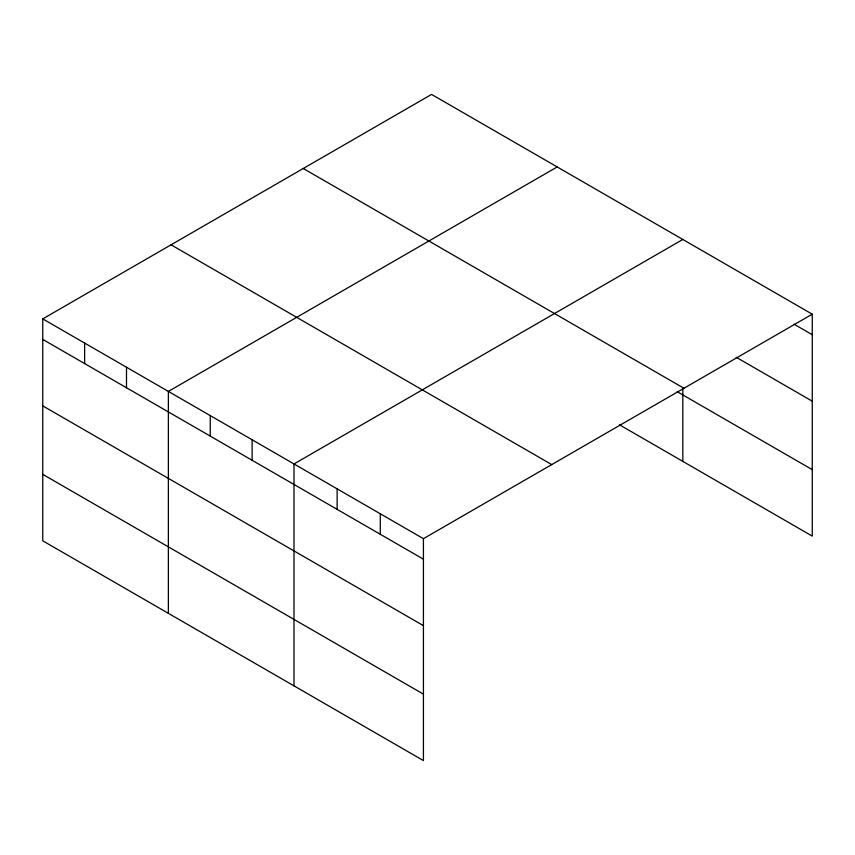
<?xml version="1.0" encoding="UTF-8"?>
<svg xmlns="http://www.w3.org/2000/svg" width="855" height="855" viewBox="0 0 855 855"><rect width="100%" height="100%" fill="white"/><g stroke="black" fill="none" stroke-linecap="round" stroke-linejoin="round"><path stroke-width="1.28" d="M812.25 314.191L423.428 538.671L423.428 760.587L42.75 540.809L42.75 318.894L431.572 94.413L812.25 314.191L812.25 536.106L619.448 424.785M557.193 166.939L168.371 391.419L168.371 613.334M682.824 239.464L293.992 463.944L293.992 685.87M794.081 324.216L812.25 334.7M736.176 357.251L812.25 401.166M303.258 168.488L683.936 388.266M677.16 391.654L812.25 469.641M171.064 244.808L551.742 464.596M42.75 318.894L423.428 538.671M42.75 339.403L423.428 559.181M42.75 405.869L423.428 625.646M42.75 474.343L423.428 694.132M682.824 388.33L682.824 461.379M380.283 513.77L380.283 534.279M337.137 488.857L337.137 509.366M252.118 439.769L252.118 460.279M210.245 415.594L210.245 436.103M126.497 367.244L126.497 387.753M84.624 343.069L84.624 363.578"/></g></svg>
